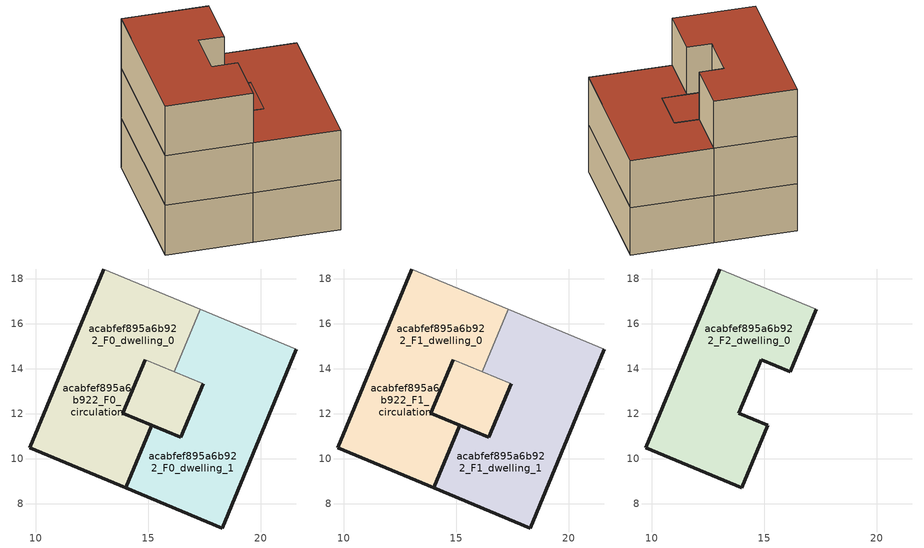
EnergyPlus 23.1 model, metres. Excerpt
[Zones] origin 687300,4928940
acabfef895a6b922_F0_dwelling_0
 floor ground (EU_floor_Construction): 17.32,16.66 16.16,13.88 14.88,14.41 13.88,12.03 15.17,11.49 14.01,8.71 9.73,10.49 13.04,18.44 z0; 17.44,13.35 16.45,10.96 15.17,11.49 13.88,12.03 14.88,14.41 16.16,13.88 z0
 wall outside (EU_wall_Construction): 13.04,18.44 9.73,10.49 14.01,8.71 15.17,11.49 13.88,12.03 14.88,14.41 z0:3
 wall adiabatic (EU_wall_Construction): 17.32,16.66 13.04,18.44 z0:3
 wall to acabfef895a6b922_F0_circulation (EU_wall_Construction): 14.88,14.41 16.16,13.88 z0:3
 wall to acabfef895a6b922_F0_dwelling_1 (EU_wall_Construction): 16.16,13.88 17.32,16.66 z0:3
acabfef895a6b922_F0_dwelling_1
 floor ground (EU_floor_Construction): 21.6,14.88 18.29,6.93 14.01,8.71 15.17,11.49 16.45,10.96 17.44,13.35 16.16,13.88 17.32,16.66 z0
 wall outside (EU_wall_Construction): 17.44,13.35 16.45,10.96 15.17,11.49 14.01,8.71 18.29,6.93 21.6,14.88 z0:3
 wall adiabatic (EU_wall_Construction): 21.6,14.88 17.32,16.66 z0:3
 wall to acabfef895a6b922_F0_circulation (EU_wall_Construction): 16.16,13.88 17.44,13.35 z0:3
acabfef895a6b922_F0_circulation
 floor ground (EU_floor_Construction): 17.32,16.66 16.16,13.88 14.88,14.41 13.88,12.03 15.17,11.49 14.01,8.71 9.73,10.49 13.04,18.44 z0; 17.44,13.35 16.45,10.96 15.17,11.49 13.88,12.03 14.88,14.41 16.16,13.88 z0
 wall outside (EU_wall_Construction): 14.88,14.41 13.88,12.03 16.45,10.96 17.44,13.35 z0:3
acabfef895a6b922_F1_dwelling_0
 floor outside (EU_floor_Construction): 17.32,16.66 16.16,13.88 14.88,14.41 13.88,12.03 15.17,11.49 14.01,8.71 9.73,10.49 13.04,18.44 z3; 17.44,13.35 16.45,10.96 15.17,11.49 13.88,12.03 14.88,14.41 16.16,13.88 z3
 wall outside (EU_wall_Construction): 13.04,18.44 9.73,10.49 14.01,8.71 15.17,11.49 13.88,12.03 14.88,14.41 z3:6
 wall adiabatic (EU_wall_Construction): 17.32,16.66 13.04,18.44 z3:6
 wall to acabfef895a6b922_F1_circulation (EU_wall_Construction): 14.88,14.41 16.16,13.88 z3:6
 wall to acabfef895a6b922_F1_dwelling_1 (EU_wall_Construction): 16.16,13.88 17.32,16.66 z3:6
 roof outside (EU_floor_Construction): 16.45,10.96 17.44,13.35 16.16,13.88 14.88,14.41 13.88,12.03 15.17,11.49 z6
acabfef895a6b922_F1_dwelling_1
 floor to acabfef895a6b922_F0_dwelling_1 (EU_floor_Construction): 21.6,14.88 18.29,6.93 14.01,8.71 15.17,11.49 16.45,10.96 17.44,13.35 16.16,13.88 17.32,16.66 z3
 wall outside (EU_wall_Construction): 17.44,13.35 16.45,10.96 15.17,11.49 14.01,8.71 18.29,6.93 21.6,14.88 z3:6
 wall adiabatic (EU_wall_Construction): 21.6,14.88 17.32,16.66 z3:6
 wall to acabfef895a6b922_F1_circulation (EU_wall_Construction): 16.16,13.88 17.44,13.35 z3:6
 roof outside (EU_roof_Construction): 18.29,6.93 21.6,14.88 17.32,16.66 16.16,13.88 17.44,13.35 16.45,10.96 15.17,11.49 14.01,8.71 z6
acabfef895a6b922_F1_circulation
 floor to acabfef895a6b922_F0_circulation (EU_floor_Construction): 17.32,16.66 16.16,13.88 14.88,14.41 13.88,12.03 15.17,11.49 14.01,8.71 9.73,10.49 13.04,18.44 z3; 17.44,13.35 16.45,10.96 15.17,11.49 13.88,12.03 14.88,14.41 16.16,13.88 z3
 wall outside (EU_wall_Construction): 14.88,14.41 13.88,12.03 16.45,10.96 17.44,13.35 z3:6
 roof outside (EU_roof_Construction): 16.45,10.96 17.44,13.35 16.16,13.88 14.88,14.41 13.88,12.03 15.17,11.49 z6; 14.01,8.71 15.17,11.49 13.88,12.03 14.88,14.41 16.16,13.88 17.32,16.66 13.04,18.44 9.73,10.49 z6
acabfef895a6b922_F2_dwelling_0
 floor to acabfef895a6b922_F1_dwelling_0 (EU_floor_Construction): 17.32,16.66 16.16,13.88 14.88,14.41 13.88,12.03 15.17,11.49 14.01,8.71 9.73,10.49 13.04,18.44 z6
 wall outside (EU_wall_Construction): 13.04,18.44 9.73,10.49 14.01,8.71 15.17,11.49 13.88,12.03 14.88,14.41 16.16,13.88 17.32,16.66 z6:9
 wall adiabatic (EU_wall_Construction): 17.32,16.66 13.04,18.44 z6:9
 roof outside (EU_roof_Construction): 14.01,8.71 15.17,11.49 13.88,12.03 14.88,14.41 16.16,13.88 17.32,16.66 13.04,18.44 9.73,10.49 z9
[Building]
EU S2 Campaign: North Axis=0; Terrain=City; Solar Distribution=FullExterior
[Site:Location]
Bologna: Latitude=44.5; Longitude=11.25; Time Zone=1; Elevation=37
[SizingPeriod:WeatherFileDays]
AnnualSizingPeriod: Begin Month=1; Begin Day of Month=1; End Month=12; End Day of Month=31; Day of Week for Start Day=Monday; Use Weather File Daylight Saving Period=No; Use Weather File Rain and Snow Indicators=No
[MATERIAL]
EU_InternalMass_Material: Roughness=MediumRough; Thickness=0.1; Conductivity=1; Density=1800; Specific Heat=900; Thermal Absorptance=0.9; Solar Absorptance=0.7; Visible Absorptance=0.7
[MATERIAL:NOMASS] Roughness=MediumRough; Thermal Absorptance=0.9; Solar Absorptance=0.7; Visible Absorptance=0.7
Name | Thermal Resistance
EU_wall_NoMass | 0.937881
EU_roof_NoMass | 0.548572
EU_floor_NoMass | 0.71348
[CONSTRUCTION]
EU_wall_Construction: EU_wall_NoMass
EU_roof_Construction: EU_roof_NoMass
EU_floor_Construction: EU_floor_NoMass
EU_InternalMass_Construction: EU_InternalMass_Material
[ZONE] Type=1; Multiplier=1; Ceiling Height=autocalculate; Floor Area=autocalculate; Part of Total Floor Area=Yes
Name | Volume
acabfef895a6b922_F0_dwelling_0; acabfef895a6b922_F1_dwelling_0; acabfef895a6b922_F0_circulation; acabfef895a6b922_F1_circulation | 130.526
acabfef895a6b922_F2_dwelling_0 | 108.972
acabfef895a6b922_F0_dwelling_1; acabfef895a6b922_F1_dwelling_1 | 108.973
[INTERNALMASS] Construction=EU_InternalMass_Construction
Name | Zone or ZoneList | Surface Area
acabfef895a6b922_F0_dwelling_0_EU_InternalMass | acabfef895a6b922_F0_dwelling_0 | 36.3243
acabfef895a6b922_F0_dwelling_1_EU_InternalMass | acabfef895a6b922_F0_dwelling_1 | 36.3243
acabfef895a6b922_F1_dwelling_0_EU_InternalMass | acabfef895a6b922_F1_dwelling_0 | 36.3243
acabfef895a6b922_F1_dwelling_1_EU_InternalMass | acabfef895a6b922_F1_dwelling_1 | 36.3243
acabfef895a6b922_F2_dwelling_0_EU_InternalMass | acabfef895a6b922_F2_dwelling_0 | 79.8377
[OTHEREQUIPMENT] Fuel Type=Electricity; Design Level Calculation Method=Watts/Area; Power per Zone Floor Area=1; Fraction Latent=0; Fraction Radiant=0; Fraction Lost=0; Carbon Dioxide Generation Rate=0; EndUse Subcategory=EU_Step8_InternalGains
Name | Zone or ZoneList or Space or SpaceList | Schedule
EU_Step8_InternalGain_acabfef895a6b922_F0_dwelling_0_f000 | acabfef895a6b922_F0_dwelling_0 | EU_Step8_GainSchedule_acabfef895a6b922_F0_dwelling_0_f000
EU_Step8_InternalGain_acabfef895a6b922_F0_dwelling_1_f000 | acabfef895a6b922_F0_dwelling_1 | EU_Step8_GainSchedule_acabfef895a6b922_F0_dwelling_1_f000
EU_Step8_InternalGain_acabfef895a6b922_F1_dwelling_0_f000 | acabfef895a6b922_F1_dwelling_0 | EU_Step8_GainSchedule_acabfef895a6b922_F1_dwelling_0_f000
EU_Step8_InternalGain_acabfef895a6b922_F1_dwelling_1_f000 | acabfef895a6b922_F1_dwelling_1 | EU_Step8_GainSchedule_acabfef895a6b922_F1_dwelling_1_f000
EU_Step8_InternalGain_acabfef895a6b922_F2_dwelling_0_f000 | acabfef895a6b922_F2_dwelling_0 | EU_Step8_GainSchedule_acabfef895a6b922_F2_dwelling_0_f000
[ZONEINFILTRATION:DESIGNFLOWRATE] Schedule=EU_AlwaysOn; Design Flow Rate Calculation Method=Flow/Area; Flow Rate per Floor Area=0.0005; Constant Term Coefficient=1; Temperature Term Coefficient=0; Velocity Term Coefficient=0; Velocity Squared Term Coefficient=0
Name | Zone or ZoneList or Space or SpaceList
EU_Circulation_Infiltration_acabfef895a6b922_F0_circulation | acabfef895a6b922_F0_circulation
EU_Circulation_Infiltration_acabfef895a6b922_F1_circulation | acabfef895a6b922_F1_circulation
[ZONEVENTILATION:DESIGNFLOWRATE] Schedule=EU_AlwaysOn; Design Flow Rate Calculation Method=AirChanges/Hour; Air Changes per Hour=0.687892; Ventilation Type=Natural; Fan Pressure Rise=0; Fan Total Efficiency=1; Constant Term Coefficient=1; Temperature Term Coefficient=0; Velocity Term Coefficient=0; Velocity Squared Term Coefficient=0; Minimum Indoor Temperature=-100; Maximum Indoor Temperature=100; Delta Temperature=-100; Minimum Outdoor Temperature=-100; Maximum Outdoor Temperature=100; Maximum Wind Speed=40
Name | Zone or ZoneList or Space or SpaceList
EU_ConstantAir_acabfef895a6b922_F0_dwelling_0 | acabfef895a6b922_F0_dwelling_0
EU_ConstantAir_acabfef895a6b922_F0_dwelling_1 | acabfef895a6b922_F0_dwelling_1
EU_ConstantAir_acabfef895a6b922_F1_dwelling_0 | acabfef895a6b922_F1_dwelling_0
EU_ConstantAir_acabfef895a6b922_F1_dwelling_1 | acabfef895a6b922_F1_dwelling_1
EU_ConstantAir_acabfef895a6b922_F2_dwelling_0 | acabfef895a6b922_F2_dwelling_0
[HVACTEMPLATE:THERMOSTAT] Constant Heating Setpoint=20; Constant Cooling Setpoint=50
EU_HeatOnly_acabfef895a6b922_F0_dwelling_0; EU_HeatOnly_acabfef895a6b922_F0_dwelling_1; EU_HeatOnly_acabfef895a6b922_F1_dwelling_0; EU_HeatOnly_acabfef895a6b922_F1_dwelling_1; EU_HeatOnly_acabfef895a6b922_F2_dwelling_0
[HVACTEMPLATE:ZONE:IDEALLOADSAIRSYSTEM] System Availability Schedule=EU_AlwaysOn; Maximum Heating Supply Air Temperature=50; Minimum Cooling Supply Air Temperature=13; Maximum Heating Supply Air Humidity Ratio=0.0156; Minimum Cooling Supply Air Humidity Ratio=0.0077; Heating Limit=NoLimit; Cooling Limit=NoLimit; Heating Availability Schedule=EU_AlwaysOn; Cooling Availability Schedule=EU_CoolingOff; Dehumidification Control Type=ConstantSensibleHeatRatio; Cooling Sensible Heat Ratio=0.7; Dehumidification Setpoint=60; Humidification Control Type=None; Humidification Setpoint=30; Outdoor Air Method=None; Outdoor Air Flow Rate per Person=0.00944; Outdoor Air Flow Rate per Zone Floor Area=0; Outdoor Air Flow Rate per Zone=0; Demand Controlled Ventilation Type=None; Outdoor Air Economizer Type=NoEconomizer; Heat Recovery Type=None; Sensible Heat Recovery Effectiveness=0.7; Latent Heat Recovery Effectiveness=0.65
Name | Template Thermostat
acabfef895a6b922_F0_dwelling_0 | EU_HeatOnly_acabfef895a6b922_F0_dwelling_0
acabfef895a6b922_F0_dwelling_1 | EU_HeatOnly_acabfef895a6b922_F0_dwelling_1
acabfef895a6b922_F1_dwelling_0 | EU_HeatOnly_acabfef895a6b922_F1_dwelling_0
acabfef895a6b922_F1_dwelling_1 | EU_HeatOnly_acabfef895a6b922_F1_dwelling_1
acabfef895a6b922_F2_dwelling_0 | EU_HeatOnly_acabfef895a6b922_F2_dwelling_0
[SIZING:ZONE] Zone Cooling Design Supply Air Temperature Input Method=SupplyAirTemperature; Zone Cooling Design Supply Air Temperature=13; Zone Heating Design Supply Air Temperature Input Method=SupplyAirTemperature; Zone Heating Design Supply Air Temperature=50; Zone Cooling Design Supply Air Humidity Ratio=0.008; Zone Heating Design Supply Air Humidity Ratio=0.008; Cooling Design Air Flow Method=DesignDay; Cooling Design Air Flow Rate=0; Cooling Minimum Air Flow per Zone Floor Area=0.000762; Cooling Minimum Air Flow=0; Cooling Minimum Air Flow Fraction=0.2; Heating Design Air Flow Method=DesignDay; Heating Design Air Flow Rate=0; Heating Maximum Air Flow per Zone Floor Area=0.002032; Heating Maximum Air Flow=0.141576; Heating Maximum Air Flow Fraction=0.3; Account for Dedicated Outdoor Air System=No; Dedicated Outdoor Air System Control Strategy=NeutralSupplyAir; Dedicated Outdoor Air Low Setpoint Temperature for Design=autosize; Dedicated Outdoor Air High Setpoint Temperature for Design=autosize; Zone Load Sizing Method=Sensible Load Only No Latent Load; Zone Latent Cooling Design Supply Air Humidity Ratio Input Method=HumidityRatioDifference; Zone Cooling Design Supply Air Humidity Ratio Difference=0.005; Zone Latent Heating Design Supply Air Humidity Ratio Input Method=HumidityRatioDifference; Zone Humidification Design Supply Air Humidity Ratio Difference=0.005
acabfef895a6b922_F0_dwelling_0; acabfef895a6b922_F0_dwelling_1; acabfef895a6b922_F1_dwelling_0; acabfef895a6b922_F1_dwelling_1; acabfef895a6b922_F2_dwelling_0
[SCHEDULE:CONSTANT]
Name | Hourly Value
EU_AlwaysOn | 1
EU_CoolingOff | 0
[SCHEDULE:FILE] Column Number=1; Rows to Skip at Top=0; Number of Hours of Data=8760; Column Separator=Comma; Interpolate to Timestep=No; Minutes per Item=60; Adjust Schedule for Daylight Savings=Yes
Name | File
EU_Step8_GainSchedule_acabfef895a6b922_F0_dwelling_0_f000 | ../../schedules/acabfef895a6b922/acabfef895a6b922_F0_dwelling_0_f000_gain.csv
EU_Step8_GainSchedule_acabfef895a6b922_F0_dwelling_1_f000 | ../../schedules/acabfef895a6b922/acabfef895a6b922_F0_dwelling_1_f000_gain.csv
EU_Step8_GainSchedule_acabfef895a6b922_F1_dwelling_0_f000 | ../../schedules/acabfef895a6b922/acabfef895a6b922_F1_dwelling_0_f000_gain.csv
EU_Step8_GainSchedule_acabfef895a6b922_F1_dwelling_1_f000 | ../../schedules/acabfef895a6b922/acabfef895a6b922_F1_dwelling_1_f000_gain.csv
EU_Step8_GainSchedule_acabfef895a6b922_F2_dwelling_0_f000 | ../../schedules/acabfef895a6b922/acabfef895a6b922_F2_dwelling_0_f000_gain.csv
